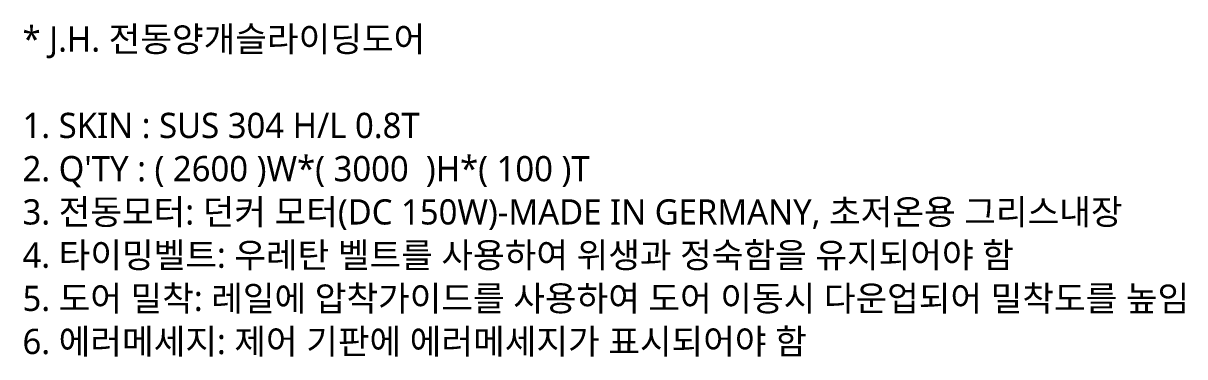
# Model space of a CAD drawing. Header units: millimetres. Extents: x 232323 to 272954, y -5343 to 8721.
# Drawn here: x 247620 to 249692, y 663 to 1258 of the extents above; entities that cross this region are included whole.
import ezdxf

# ---------------------------------------------------------------- set-up
doc = ezdxf.new("R2010")
doc.units = ezdxf.units.MM
doc.header["$MEASUREMENT"] = 0
doc.layers.add('A-MKXX-NAME', color=3, linetype='CONTINUOUS', lineweight=25)
doc.styles.add('맑은고딕', font='malgun.ttf')

msp = doc.modelspace()

# ---------------------------------------------------------------- texts
at = {"layer": 'A-MKXX-NAME', "style": '맑은고딕'}
for s, p in [('* J.H. 전동양개슬라이딩도어', (247618.8, 1207.6)), ('1. SKIN : SUS 304 H/L 0.8T', (247618.8, 1053.4)), ("2. Q'TY : ( 2600 )W*( 3000  )H*( 100 )T", (247618.8, 976.2)), ('3. 전동모터: 던커 모터(DC 150W)-MADE IN GERMANY, 초저온용 그리스내장', (247618.8, 899)), ('4. 타이밍벨트: 우레탄 벨트를 사용하여 위생과 정숙함을 유지되어야 함', (247618.8, 821.8)), ('5. 도어 밀착: 레일에 압착가이드를 사용하여 도어 이동시 다운업되어 밀착도를 높임', (247618.8, 744.7)), ('6. 에러메세지: 제어 기판에 에러메세지가 표시되어야 함', (247618.8, 667.7))]:
    msp.add_text(s, height=45, dxfattribs=at).set_placement(p)

doc.saveas('drawing.dxf')
